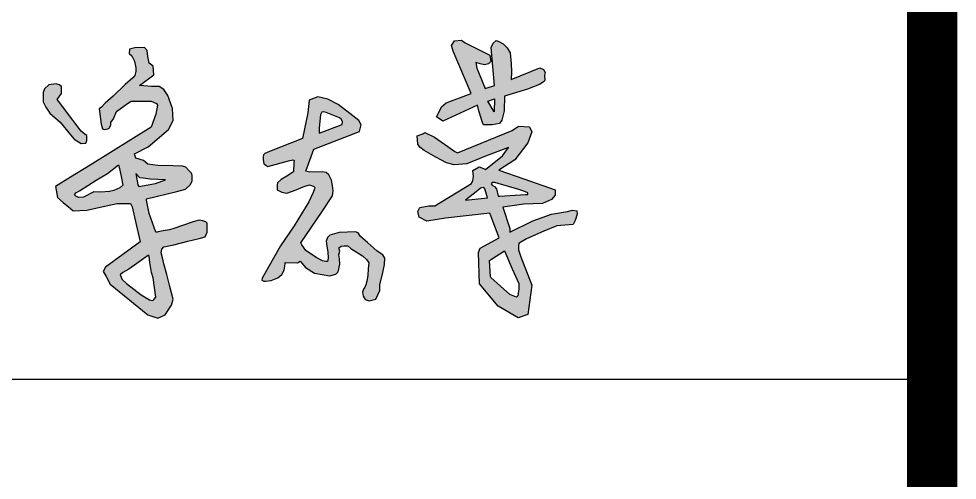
# Model space of a CAD drawing. Header units: inches. Extents: x -1293886 to -986005, y -15154 to 203628.
# Drawn here: x -1237307 to -1235436, y -2355 to -1435 of the extents above; entities that cross this region are included whole.
import ezdxf

# ---------------------------------------------------------------- set-up
doc = ezdxf.new("R2010")
doc.units = ezdxf.units.IN
doc.header["$LTSCALE"] = 100
doc.header["$MEASUREMENT"] = 0
doc.layers.get('0').update_dxf_attribs({"color": 252})
doc.layers.add('TK', color=142, linetype='Continuous')

# ---------------------------------------------------------------- blocks, each defined once
blk = doc.blocks.new('A$C05385F37')
at = {"layer": 'TK'}
blk.add_line((-8000, -29000), (-1000, -29000), dxfattribs=at)

msp = doc.modelspace()

# ---------------------------------------------------------------- hatches: boundary and pattern name
h = msp.add_hatch(color=4)
h.dxf.hatch_style = 1
h.paths.add_polyline_path([(-1236260, -1560.2), (-1236258.7, -1557.6), (-1236259.3, -1547.7), (-1236257.4, -1541.8), (-1236261.3, -1535.9), (-1236268.5, -1532.6), (-1236325.7, -1556.2), (-1236325, -1541.1), (-1236325.7, -1524.1), (-1236327.7, -1503.1), (-1236333.6, -1493.2), (-1236341.4, -1484.7), (-1236350, -1480.1), (-1236355.2, -1478.1), (-1236361.2, -1483.4), (-1236365.1, -1492.5), (-1236358.5, -1568.1), (-1236377.6, -1574), (-1236394, -1533.3), (-1236395.9, -1522.3), (-1236387.4, -1524.7), (-1236378.9, -1526.7), (-1236370.4, -1524.7), (-1236365.8, -1520.1), (-1236367.7, -1507.7), (-1236417, -1482.7), (-1236424.2, -1477.4), (-1236438.7, -1478.8), (-1236444.6, -1488), (-1236441, -1499.4), (-1236405.2, -1583.8), (-1236455.1, -1602.9), (-1236464.3, -1610.8), (-1236469.6, -1621.9), (-1236474.2, -1630.5), (-1236461.7, -1639), (-1236392.7, -1607.5), (-1236392, -1610.1), (-1236390.2, -1618.6), (-1236382.4, -1641.8), (-1236380.9, -1646.2), (-1236363.1, -1646.2), (-1236348.7, -1643.6), (-1236344.1, -1637), (-1236339.5, -1618.6), (-1236338.8, -1589.1), (-1236292.8, -1575.3), (-1236269.2, -1566.1)])
h.paths.add_polyline_path([(-1236359, -1594.6), (-1236359.4, -1620.3), (-1236371.8, -1599.5)], flags=16)
h = msp.add_hatch(color=4)
h.dxf.hatch_style = 1
h.paths.add_polyline_path([(-1237225, -1602.9), (-1237230.5, -1595.7), (-1237221.9, -1583.9), (-1237221.9, -1569.8), (-1237226.5, -1566.7), (-1237232.4, -1564.8), (-1237246.8, -1566.8), (-1237255.8, -1574.8), (-1237258.2, -1582.1), (-1237258, -1600.8), (-1237253.3, -1611.3), (-1237245.2, -1623), (-1237224.6, -1641), (-1237203.6, -1666.5), (-1237196.6, -1675.1), (-1237182.6, -1683.4), (-1237173.1, -1682.8), (-1237171.1, -1677.8), (-1237171.1, -1672.3), (-1237171.1, -1667.9), (-1237174.7, -1665.9), (-1237182.6, -1659), (-1237213.9, -1617.6)])
h.paths.add_polyline_path([(-1237010, -1588.1), (-1237017.7, -1576.2), (-1237027, -1570.3), (-1237042.3, -1570.3), (-1237066.1, -1567.9), (-1237037.5, -1546.7), (-1237038.9, -1529.5), (-1237047.2, -1523.5), (-1237049.4, -1510.1), (-1237050.9, -1498.1), (-1237056.1, -1492.2), (-1237075.6, -1492.9), (-1237086, -1495.9), (-1237086.8, -1504.1), (-1237081.6, -1508.6), (-1237076.3, -1519.8), (-1237073.3, -1532.5), (-1237073.3, -1540), (-1237075.6, -1548.2), (-1237079.3, -1552.7), (-1237095, -1566.1), (-1237118.9, -1589.3), (-1237134.6, -1603.5), (-1237142.1, -1610.9), (-1237146.6, -1614.7), (-1237142.8, -1645.3), (-1237139.9, -1654.3), (-1237136.2, -1655.5), (-1237129.4, -1654.2), (-1237126.6, -1653.3), (-1237123.3, -1646.9), (-1237123.3, -1642), (-1237118.3, -1634.6), (-1237112, -1620.1), (-1237102, -1612.7), (-1237090.3, -1604.1), (-1237083, -1599.4), (-1237071.9, -1599.4), (-1237057.4, -1599.4), (-1237049.2, -1599.4), (-1237042.9, -1599.4), (-1237032.6, -1603.9), (-1237030.3, -1607.4), (-1237033.8, -1625.3), (-1237043.3, -1651.3), (-1237164.9, -1726.6), (-1237203.6, -1750.6), (-1237233.6, -1769.2), (-1237230, -1791.3), (-1237218.5, -1801), (-1237204.1, -1813.3), (-1237198.6, -1817.9), (-1237171, -1816.5), (-1237132.6, -1807.9), (-1237111.1, -1803.1), (-1237089.1, -1803.1), (-1237084.5, -1803.1), (-1237080.7, -1809.7), (-1237072.9, -1844.8), (-1237065.2, -1879.3), (-1237134.3, -1930.2), (-1237138.5, -1938.6), (-1237133, -1948.9), (-1237125, -1964), (-1237050, -2025.3), (-1237029.6, -2031.9), (-1237015.3, -2024.8), (-1237002.6, -2005.5), (-1236999.3, -1994.1), (-1237005.9, -1968.3), (-1237012, -1944.8), (-1237017.5, -1923.6), (-1237020.6, -1911.6), (-1237023.2, -1901.4), (-1237021.5, -1893.9), (-1237017.6, -1889.6), (-1236997.6, -1885.7), (-1236969.8, -1878.5), (-1236947.1, -1872.9), (-1236935.1, -1869.5), (-1236931.3, -1860.5), (-1236931.7, -1848.1), (-1236931.7, -1842.6), (-1236933.9, -1840), (-1236940.3, -1837.9), (-1236947.1, -1836.2), (-1236959.1, -1840), (-1236980.9, -1846.9), (-1236997.6, -1852.8), (-1237006.5, -1855.8), (-1237018.9, -1857.5), (-1237028.8, -1859.7), (-1237031.3, -1860.1), (-1237033.9, -1860.5), (-1237047.1, -1822.9), (-1237052.8, -1793.7), (-1236992, -1779.5), (-1236974.6, -1774.5), (-1236965.2, -1765.8), (-1236961.5, -1759), (-1236961.5, -1747.6), (-1236962.5, -1742.6), (-1236967.8, -1737.6), (-1236973.9, -1730.5), (-1236980.3, -1728.5), (-1236999.7, -1727.8), (-1237030, -1727.2), (-1237049.6, -1724.5), (-1237058.2, -1717.5), (-1237073.3, -1712.7), (-1237076.3, -1704.3), (-1237049.1, -1690.1), (-1237008.7, -1655.5), (-1236999.1, -1637.7), (-1237000.7, -1613.6)])
h.paths.add_polyline_path([(-1237073.9, -1743.5), (-1237065.6, -1752.1), (-1237058.7, -1753), (-1237044.9, -1755), (-1237014.3, -1756), (-1237034.6, -1763.5), (-1237067.4, -1769.3), (-1237069.7, -1765.8)], flags=16)
h.paths.add_polyline_path([(-1237108.1, -1726.3), (-1237106.3, -1733.4), (-1237101.9, -1752.5), (-1237099.7, -1766.7), (-1237105.5, -1772), (-1237117.4, -1777.4), (-1237126.3, -1779.6), (-1237144.1, -1780.9), (-1237157.4, -1780.2), (-1237177.8, -1790.7), (-1237187.6, -1791.5), (-1237193.3, -1788.9), (-1237196, -1785.8), (-1237192.9, -1782.2), (-1237186.2, -1778.2), (-1237152.9, -1756.5), (-1237129.9, -1743.2)], flags=16)
h.paths.add_polyline_path([(-1237048.5, -1905.9), (-1237047.1, -1908), (-1237045.8, -1921), (-1237042.3, -1940.8), (-1237038.9, -1951), (-1237033.5, -1990), (-1237038, -1994.7), (-1237040.1, -1997.1), (-1237046.4, -1995.4), (-1237062.8, -1985.2), (-1237092.2, -1962.6), (-1237101.1, -1954.4), (-1237104.5, -1945.6), (-1237099.7, -1940.8), (-1237087.4, -1934), (-1237071.7, -1923)], flags=16)
h = msp.add_hatch(color=4)
h.dxf.hatch_style = 1
h.paths.add_polyline_path([(-1236681.5, -1767.6), (-1236683.8, -1756.7), (-1236688.9, -1745.9), (-1236694.1, -1741.3), (-1236701.5, -1740.2), (-1236726.7, -1740.7), (-1236734.6, -1739), (-1236718.8, -1695.2), (-1236627.5, -1660), (-1236624.3, -1646.6), (-1236628.8, -1637.6), (-1236646.8, -1624.1), (-1236670.3, -1606), (-1236691.1, -1595.2), (-1236711, -1590.7), (-1236728.1, -1597), (-1236730.8, -1622.3), (-1236741.7, -1673.7), (-1236807.1, -1699.4), (-1236816.8, -1703.8), (-1236819.1, -1706), (-1236819.9, -1709.6), (-1236819.5, -1715.3), (-1236818.5, -1724.3), (-1236810.6, -1729.3), (-1236769.6, -1718.3), (-1236760.8, -1716.1), (-1236758.2, -1717.2), (-1236758.6, -1721.9), (-1236759.3, -1739.9), (-1236772.5, -1748.7), (-1236783.9, -1755.3), (-1236791.2, -1761.9), (-1236791.6, -1766.3), (-1236791.6, -1775.8), (-1236782.4, -1780.9), (-1236772.9, -1782.4), (-1236754.2, -1776.2), (-1236739.9, -1770.3), (-1236734.4, -1768.1), (-1236727.4, -1766.3), (-1236721.9, -1768.1), (-1236719.3, -1768.9), (-1236717.1, -1771.4), (-1236717.5, -1774), (-1236720.1, -1781.3), (-1236728.5, -1799.6), (-1236757.8, -1847.6), (-1236785, -1887.6), (-1236821.7, -1951.9), (-1236822.2, -1956.2), (-1236818.6, -1958), (-1236815.1, -1958), (-1236804.1, -1956.5), (-1236790.7, -1951.1), (-1236782.8, -1944.5), (-1236778, -1936.2), (-1236776.5, -1928.3), (-1236775.7, -1922.7), (-1236775.9, -1921), (-1236751.2, -1921.4), (-1236746, -1918.2), (-1236735.6, -1930.5), (-1236717.4, -1942.2), (-1236686.9, -1947.4), (-1236675.2, -1944.1), (-1236670, -1939.6), (-1236666.8, -1924), (-1236667.4, -1913.6), (-1236668.7, -1905.2), (-1236666.8, -1898), (-1236668.7, -1891.6), (-1236664.2, -1888.3), (-1236658.3, -1887.7), (-1236651.2, -1887.7), (-1236645.3, -1892.8), (-1236621.5, -1907.6), (-1236612.9, -1915.6), (-1236609.5, -1921.3), (-1236610.6, -1933.3), (-1236611.2, -1947), (-1236612.9, -1957.9), (-1236615.2, -1965.3), (-1236616.9, -1969.9), (-1236619.7, -1973.9), (-1236622, -1980.2), (-1236620.3, -1988.2), (-1236616.3, -1994.5), (-1236608.3, -1997.3), (-1236595.2, -1993.9), (-1236587.2, -1976.8), (-1236587.2, -1965.3), (-1236581.4, -1940.8), (-1236578, -1924.8), (-1236577.4, -1912.2), (-1236581.4, -1905.3), (-1236592.3, -1897.9), (-1236611.7, -1880.8), (-1236625.5, -1868.8), (-1236630.6, -1861.9), (-1236635.8, -1859.6), (-1236668.3, -1860.7), (-1236686.6, -1866.5), (-1236691.8, -1871), (-1236694.1, -1878.5), (-1236692.9, -1888.2), (-1236691.2, -1899.6), (-1236690.1, -1912.2), (-1236691.8, -1918.5), (-1236694.7, -1919), (-1236701.5, -1917.3), (-1236714.1, -1911), (-1236734.7, -1896.8), (-1236742.7, -1885.3), (-1236744.4, -1881.3), (-1236702.1, -1819), (-1236681.5, -1788.2), (-1236680.4, -1777.9)])
h.paths.add_polyline_path([(-1236707.9, -1663.1), (-1236708.3, -1652.7), (-1236705.3, -1626.5), (-1236702.9, -1621.2), (-1236698.7, -1620.8), (-1236694.1, -1621.9), (-1236667.8, -1632.4), (-1236664, -1635), (-1236661.6, -1640), (-1236662.3, -1645.7)], flags=16)
h = msp.add_hatch(color=4)
h.dxf.hatch_style = 1
h.paths.add_polyline_path([(-1236292.5, -1682.2), (-1236284.4, -1660.6), (-1236289, -1650.1), (-1236311.1, -1649.1), (-1236323.6, -1657.6), (-1236432.7, -1702.3), (-1236437.7, -1699.8), (-1236451.8, -1689.3), (-1236478.1, -1671.1), (-1236497.6, -1661.9), (-1236501.7, -1664.6), (-1236512.8, -1668.6), (-1236511.8, -1684.8), (-1236507.8, -1690.9), (-1236498.7, -1697.9), (-1236475.4, -1711.1), (-1236454.2, -1722.2), (-1236439, -1726.2), (-1236413.8, -1724.2), (-1236376.4, -1709), (-1236330.9, -1691.9), (-1236343, -1708), (-1236376.4, -1735.3), (-1236380.4, -1733.3), (-1236389.5, -1730.3), (-1236401.6, -1737.3), (-1236400.6, -1749.5), (-1236401.6, -1757.5), (-1236404.7, -1763.6), (-1236477.4, -1808), (-1236489.6, -1808), (-1236507.8, -1811.1), (-1236511.8, -1819.2), (-1236508.8, -1830.3), (-1236493.6, -1838.4), (-1236456.2, -1832.3), (-1236368.3, -1822.2), (-1236364.2, -1833.3), (-1236349.1, -1871.7), (-1236387.5, -1891.9), (-1236390.5, -1901), (-1236388.5, -1963.6), (-1236351.1, -2008.1), (-1236311.7, -2031.3), (-1236292.5, -2024.2), (-1236284.6, -1966), (-1236306.4, -1909.5), (-1236311.2, -1895.8), (-1236311.2, -1886.2), (-1236309.6, -1882.1), (-1236295.1, -1873.3), (-1236260.5, -1858), (-1236234.8, -1847.6), (-1236201.8, -1845.2), (-1236197.8, -1837.1), (-1236193.8, -1824.3), (-1236194.6, -1817.8), (-1236203.5, -1816.2), (-1236213.1, -1819.4), (-1236245.3, -1824.3), (-1236282.3, -1837.9), (-1236328.1, -1860.4), (-1236328.1, -1853.2), (-1236341.8, -1810.6), (-1236300, -1804.2), (-1236263, -1803.4), (-1236245.3, -1795.3), (-1236238, -1786.5), (-1236238, -1776), (-1236300, -1754.3), (-1236350.3, -1737), (-1236318.1, -1715.9)])
h.paths.add_polyline_path([(-1236310.1, -1775.1), (-1236300.3, -1778.8), (-1236292.2, -1781.9), (-1236292.2, -1785), (-1236296.7, -1785.3), (-1236348.3, -1788.4), (-1236351.4, -1788.4), (-1236354.4, -1773.8), (-1236358.9, -1769.2), (-1236363.1, -1766.9), (-1236365.2, -1763.8), (-1236363.6, -1761.3), (-1236358, -1761.3), (-1236351.2, -1763.3)], flags=16)
h.paths.add_polyline_path([(-1236377.9, -1774.1), (-1236372.8, -1792), (-1236416.7, -1796.4), (-1236392.2, -1777.4), (-1236386.7, -1772.7), (-1236381.2, -1771.6)], flags=16)
h.paths.add_polyline_path([(-1236338.8, -1897.3), (-1236323.2, -1933.4), (-1236310.5, -1962.9), (-1236310.1, -1973.4), (-1236311.9, -1986.9), (-1236314.7, -1989.6), (-1236328.4, -1984.7), (-1236346.5, -1968), (-1236366.7, -1949.6), (-1236368.5, -1916.8), (-1236364.4, -1914.1)], flags=16)

# ---------------------------------------------------------------- linework, layer by layer
at = {"color": 4}
for points in [[(-1236469.6, -1621.9), (-1236464.3, -1610.8), (-1236455.1, -1602.9), (-1236405.2, -1583.8), (-1236441, -1499.4), (-1236444.6, -1488), (-1236438.7, -1478.8), (-1236424.2, -1477.4), (-1236417, -1482.7), (-1236367.7, -1507.7), (-1236365.8, -1520.1), (-1236370.4, -1524.7), (-1236378.9, -1526.7), (-1236387.4, -1524.7), (-1236395.9, -1522.3), (-1236394, -1533.3), (-1236377.6, -1574), (-1236358.5, -1568.1), (-1236365.1, -1492.5), (-1236361.2, -1483.4), (-1236355.2, -1478.1), (-1236350, -1480.1), (-1236341.4, -1484.7), (-1236333.6, -1493.2), (-1236327.7, -1503.1), (-1236325.7, -1524.1), (-1236325, -1541.1), (-1236325.7, -1556.2), (-1236268.5, -1532.6), (-1236261.3, -1535.9), (-1236257.4, -1541.8), (-1236259.3, -1547.7), (-1236258.7, -1557.6), (-1236260, -1560.2), (-1236269.2, -1566.1), (-1236292.8, -1575.3), (-1236338.8, -1589.1), (-1236339.5, -1618.6), (-1236344.1, -1637), (-1236348.7, -1643.6), (-1236363.1, -1646.2), (-1236380.9, -1646.2), (-1236382.4, -1641.8), (-1236390.2, -1618.6), (-1236392, -1610.1), (-1236392.7, -1607.5), (-1236461.7, -1639), (-1236474.2, -1630.5), (-1236469.6, -1621.9)], [(-1237042.9, -1599.4), (-1237032.6, -1603.9), (-1237030.3, -1607.4), (-1237033.8, -1625.3), (-1237043.3, -1651.3), (-1237164.9, -1726.6), (-1237203.6, -1750.6), (-1237233.6, -1769.2), (-1237230, -1791.3), (-1237218.5, -1801), (-1237204.1, -1813.3), (-1237198.6, -1817.9), (-1237171, -1816.5), (-1237132.6, -1807.9), (-1237111.1, -1803.1), (-1237089.1, -1803.1), (-1237084.5, -1803.1), (-1237080.7, -1809.7), (-1237072.9, -1844.8), (-1237065.2, -1879.3), (-1237134.3, -1930.2), (-1237138.5, -1938.6), (-1237133, -1948.9), (-1237125, -1964), (-1237050, -2025.3), (-1237029.6, -2031.9), (-1237015.3, -2024.8), (-1237002.6, -2005.5), (-1236999.3, -1994.1), (-1237005.9, -1968.3), (-1237012, -1944.8), (-1237017.5, -1923.6), (-1237020.6, -1911.6), (-1237023.2, -1901.4), (-1237021.5, -1893.9), (-1237017.6, -1889.6), (-1236997.6, -1885.7), (-1236969.8, -1878.5), (-1236947.1, -1872.9), (-1236935.1, -1869.5), (-1236931.3, -1860.5), (-1236931.7, -1848.1), (-1236931.7, -1842.6), (-1236933.9, -1840), (-1236940.3, -1837.9), (-1236947.1, -1836.2), (-1236959.1, -1840), (-1236980.9, -1846.9), (-1236997.6, -1852.8), (-1237006.5, -1855.8), (-1237018.9, -1857.5), (-1237028.8, -1859.7), (-1237031.3, -1860.1), (-1237033.9, -1860.5), (-1237047.1, -1822.9), (-1237052.3, -1796.4), (-1237052.5, -1793.6), (-1236992, -1779.5), (-1236974.6, -1774.5), (-1236965.2, -1765.8), (-1236961.5, -1759), (-1236961.5, -1747.6), (-1236962.5, -1742.6), (-1236967.8, -1737.6), (-1236973.9, -1730.5), (-1236980.3, -1728.5), (-1236999.7, -1727.8), (-1237030, -1727.2), (-1237049.6, -1724.5), (-1237058.2, -1717.5), (-1237073.3, -1712.7), (-1237075.4, -1706.8), (-1237076, -1704.1), (-1237049.1, -1690.1), (-1237008.7, -1655.5), (-1236999.1, -1637.7), (-1237000.7, -1613.6), (-1237010, -1588.1), (-1237017.7, -1576.2), (-1237027, -1570.3), (-1237042.3, -1570.3), (-1237066.1, -1567.9), (-1237037.5, -1546.7), (-1237038.9, -1529.5), (-1237047.2, -1523.5), (-1237049.4, -1510.1), (-1237050.9, -1498.1), (-1237056.1, -1492.2), (-1237075.6, -1492.9), (-1237086, -1495.9), (-1237086.8, -1504.1), (-1237081.6, -1508.6), (-1237076.3, -1519.8), (-1237073.3, -1532.5), (-1237073.3, -1540), (-1237075.6, -1548.2), (-1237079.3, -1552.7), (-1237095, -1566.1), (-1237118.9, -1589.3), (-1237134.6, -1603.5), (-1237142.1, -1610.9), (-1237146.6, -1614.7), (-1237142.8, -1645.3), (-1237139.9, -1654.3), (-1237136.2, -1655.5), (-1237129.4, -1654.2)], [(-1237246.8, -1566.8), (-1237246.8, -1566.8), (-1237255.8, -1574.8), (-1237258.2, -1582.1), (-1237258, -1600.8), (-1237253.3, -1611.3), (-1237245.2, -1623), (-1237224.6, -1641), (-1237203.6, -1666.5), (-1237196.6, -1675.1), (-1237182.6, -1683.4), (-1237173.1, -1682.8), (-1237171.1, -1677.8), (-1237171.1, -1672.3), (-1237171.1, -1667.9), (-1237174.7, -1665.9), (-1237182.6, -1659), (-1237213.9, -1617.6), (-1237225, -1602.9), (-1237230.5, -1595.7), (-1237230.5, -1595.7), (-1237221.9, -1583.9), (-1237221.9, -1569.8), (-1237226.5, -1566.7), (-1237232.4, -1564.8), (-1237246.8, -1566.8)], [(-1237129.4, -1654.2), (-1237126.6, -1653.3), (-1237123.3, -1646.9), (-1237123.3, -1642), (-1237118.3, -1634.6), (-1237112, -1620.1), (-1237102, -1612.7), (-1237090.3, -1604.1), (-1237083, -1599.4), (-1237071.9, -1599.4), (-1237057.4, -1599.4), (-1237049.2, -1599.4), (-1237042.9, -1599.4)], [(-1236818.5, -1724.3), (-1236810.6, -1729.3), (-1236769.6, -1718.3), (-1236760.8, -1716.1), (-1236758.2, -1717.2), (-1236758.6, -1721.9), (-1236759.3, -1739.9), (-1236772.5, -1748.7), (-1236783.9, -1755.3), (-1236791.2, -1761.9), (-1236791.6, -1766.3), (-1236791.6, -1775.8), (-1236782.4, -1780.9), (-1236772.9, -1782.4), (-1236754.2, -1776.2), (-1236739.9, -1770.3), (-1236734.4, -1768.1), (-1236727.4, -1766.3), (-1236721.9, -1768.1), (-1236719.3, -1768.9), (-1236717.1, -1771.4), (-1236717.5, -1774), (-1236720.1, -1781.3), (-1236728.5, -1799.6), (-1236757.8, -1847.6), (-1236785, -1887.6), (-1236821.7, -1951.9), (-1236822.2, -1956.2), (-1236818.6, -1958), (-1236815.1, -1958), (-1236804.1, -1956.5), (-1236790.7, -1951.1), (-1236782.8, -1944.5), (-1236778, -1936.2), (-1236776.5, -1928.3), (-1236775.7, -1922.7), (-1236775.9, -1921), (-1236751.2, -1921.4), (-1236746, -1918.2), (-1236735.6, -1930.5), (-1236717.4, -1942.2), (-1236686.9, -1947.4), (-1236675.2, -1944.1), (-1236670, -1939.6), (-1236666.8, -1924), (-1236667.4, -1913.6), (-1236668.7, -1905.2), (-1236666.8, -1898), (-1236668.7, -1891.6), (-1236664.2, -1888.3), (-1236658.3, -1887.7), (-1236651.2, -1887.7), (-1236645.3, -1892.8), (-1236621.5, -1907.6), (-1236612.9, -1915.6), (-1236609.5, -1921.3), (-1236610.6, -1933.3), (-1236611.2, -1947), (-1236612.9, -1957.9), (-1236615.2, -1965.3), (-1236616.9, -1969.9), (-1236619.7, -1973.9), (-1236622, -1980.2), (-1236620.3, -1988.2), (-1236616.3, -1994.5), (-1236608.3, -1997.3), (-1236595.2, -1993.9), (-1236587.2, -1976.8), (-1236587.2, -1965.3), (-1236581.4, -1940.8), (-1236578, -1924.8), (-1236577.4, -1912.2), (-1236581.4, -1905.3), (-1236592.3, -1897.9), (-1236611.7, -1880.8), (-1236625.5, -1868.8), (-1236630.6, -1861.9), (-1236635.8, -1859.6), (-1236668.3, -1860.7), (-1236686.6, -1866.5), (-1236691.8, -1871), (-1236694.1, -1878.5), (-1236692.9, -1888.2), (-1236691.2, -1899.6), (-1236690.1, -1912.2), (-1236691.8, -1918.5), (-1236694.7, -1919), (-1236701.5, -1917.3), (-1236714.1, -1911), (-1236734.7, -1896.8), (-1236742.7, -1885.3), (-1236744.4, -1881.3), (-1236702.1, -1819), (-1236681.5, -1788.2), (-1236680.4, -1777.9), (-1236681.5, -1767.6), (-1236683.8, -1756.7), (-1236688.9, -1745.9), (-1236694.1, -1741.3), (-1236701.5, -1740.2), (-1236726.7, -1740.7), (-1236734.6, -1739), (-1236718.8, -1695.2), (-1236627.5, -1660), (-1236624.3, -1646.6), (-1236628.8, -1637.6), (-1236646.8, -1624.1), (-1236670.3, -1606), (-1236691.1, -1595.2), (-1236711, -1590.7), (-1236728.1, -1597), (-1236730.8, -1622.3), (-1236741.7, -1673.7), (-1236807.1, -1699.4), (-1236816.8, -1703.8), (-1236819.1, -1706), (-1236819.9, -1709.6), (-1236819.5, -1715.3), (-1236818.5, -1724.3)], [(-1236371.8, -1599.5), (-1236359, -1594.6), (-1236359.4, -1620.3), (-1236371.8, -1599.5)], [(-1236707.9, -1663.1), (-1236662.3, -1645.7), (-1236661.6, -1640), (-1236664, -1635), (-1236667.8, -1632.4), (-1236694.1, -1621.9), (-1236698.7, -1620.8), (-1236702.9, -1621.2), (-1236705.3, -1626.5), (-1236708.3, -1652.7), (-1236707.9, -1663.1)], [(-1236497.6, -1661.9), (-1236478.1, -1671.1), (-1236451.8, -1689.3), (-1236437.7, -1699.8), (-1236432.7, -1702.3), (-1236323.6, -1657.6), (-1236311.1, -1649.1), (-1236289, -1650.1), (-1236284.4, -1660.6), (-1236292.5, -1682.2), (-1236318.1, -1715.9), (-1236350.3, -1737), (-1236300, -1754.3), (-1236238, -1776), (-1236238, -1786.5), (-1236245.3, -1795.3), (-1236263, -1803.4), (-1236300, -1804.2), (-1236341.8, -1810.6), (-1236328.1, -1853.2), (-1236328.1, -1860.4), (-1236282.3, -1837.9), (-1236245.3, -1824.3), (-1236213.1, -1819.4), (-1236203.5, -1816.2), (-1236194.6, -1817.8), (-1236193.8, -1824.3), (-1236197.8, -1837.1), (-1236201.8, -1845.2), (-1236234.8, -1847.6), (-1236260.5, -1858), (-1236295.1, -1873.3), (-1236309.6, -1882.1), (-1236311.2, -1886.2), (-1236311.2, -1895.8), (-1236306.4, -1909.5), (-1236284.6, -1966), (-1236292.5, -2024.2), (-1236311.7, -2031.3), (-1236351.1, -2008.1), (-1236388.5, -1963.6), (-1236390.5, -1901), (-1236387.5, -1891.9), (-1236349.1, -1871.7), (-1236364.2, -1833.3), (-1236368.3, -1822.2), (-1236456.2, -1832.3), (-1236493.6, -1838.4), (-1236508.8, -1830.3), (-1236511.8, -1819.2), (-1236507.8, -1811.1), (-1236489.6, -1808), (-1236477.4, -1808), (-1236404.7, -1763.6), (-1236401.6, -1757.5), (-1236400.6, -1749.5), (-1236401.6, -1737.3), (-1236389.5, -1730.3), (-1236380.4, -1733.3), (-1236376.4, -1735.3), (-1236343, -1708), (-1236330.9, -1691.9), (-1236376.4, -1709), (-1236413.8, -1724.2), (-1236439, -1726.2), (-1236454.2, -1722.2), (-1236475.4, -1711.1), (-1236498.7, -1697.9), (-1236507.8, -1690.9), (-1236511.8, -1684.8), (-1236512.8, -1668.6), (-1236501.7, -1664.6), (-1236497.6, -1661.9)], [(-1237108.1, -1726.3), (-1237106.3, -1733.4), (-1237101.9, -1752.5), (-1237099.7, -1766.7), (-1237105.5, -1772), (-1237117.4, -1777.4), (-1237126.3, -1779.6), (-1237144.1, -1780.9), (-1237157.4, -1780.2), (-1237177.8, -1790.7), (-1237187.6, -1791.5), (-1237193.3, -1788.9), (-1237196, -1785.8), (-1237192.9, -1782.2), (-1237186.2, -1778.2), (-1237152.9, -1756.5), (-1237129.9, -1743.2), (-1237108.1, -1726.3)], [(-1237073.9, -1743.5), (-1237069.7, -1765.8), (-1237067.4, -1769.3), (-1237034.6, -1763.5), (-1237014.3, -1756), (-1237044.9, -1755), (-1237058.7, -1753), (-1237065.6, -1752.1), (-1237073.9, -1743.5)], [(-1236416.7, -1796.4), (-1236372.8, -1792), (-1236377.9, -1774.1), (-1236381.2, -1771.6), (-1236386.7, -1772.7), (-1236392.2, -1777.4), (-1236416.7, -1796.4)], [(-1236354.4, -1773.8), (-1236351.4, -1788.4), (-1236348.3, -1788.4), (-1236296.7, -1785.3), (-1236292.2, -1785), (-1236292.2, -1781.9), (-1236300.3, -1778.8), (-1236310.1, -1775.1), (-1236351.2, -1763.3), (-1236358, -1761.3), (-1236363.6, -1761.3), (-1236365.2, -1763.8), (-1236363.1, -1766.9), (-1236358.9, -1769.2), (-1236354.4, -1773.8)], [(-1237038, -1994.7), (-1237033.5, -1990), (-1237038.9, -1951), (-1237042.3, -1940.8), (-1237045.8, -1921), (-1237047.1, -1908), (-1237048.5, -1905.9), (-1237071.7, -1923), (-1237087.4, -1934), (-1237099.7, -1940.8), (-1237104.5, -1945.6), (-1237101.1, -1954.4), (-1237092.2, -1962.6), (-1237062.8, -1985.2), (-1237046.4, -1995.4), (-1237041.3, -1996.8), (-1237039.2, -1996.1), (-1237038, -1994.7)], [(-1236364.4, -1914.1), (-1236338.8, -1897.3), (-1236338.8, -1897.3), (-1236323.2, -1933.4), (-1236310.5, -1962.9), (-1236310.1, -1973.4), (-1236311.9, -1986.9), (-1236314.7, -1989.6), (-1236328.4, -1984.7), (-1236346.5, -1968), (-1236365.8, -1950.5), (-1236366.7, -1949.5), (-1236368.5, -1916.8), (-1236364.4, -1914.1)]]:
    msp.add_lwpolyline(points, dxfattribs=at)
at = {"layer": 'TK', "const_width": 100}
msp.add_lwpolyline([(-1291386.4, -14153.6), (-1235486.4, -14153.6), (-1235486.4, 25846.4), (-1291386.4, 25846.4)], close=True, dxfattribs=at)

# ---------------------------------------------------------------- block references
at = {"color": 4}
msp.add_blockref('A$C05385F37', (-1234486.4, 26846.4), dxfattribs=at)

doc.saveas('drawing.dxf')
